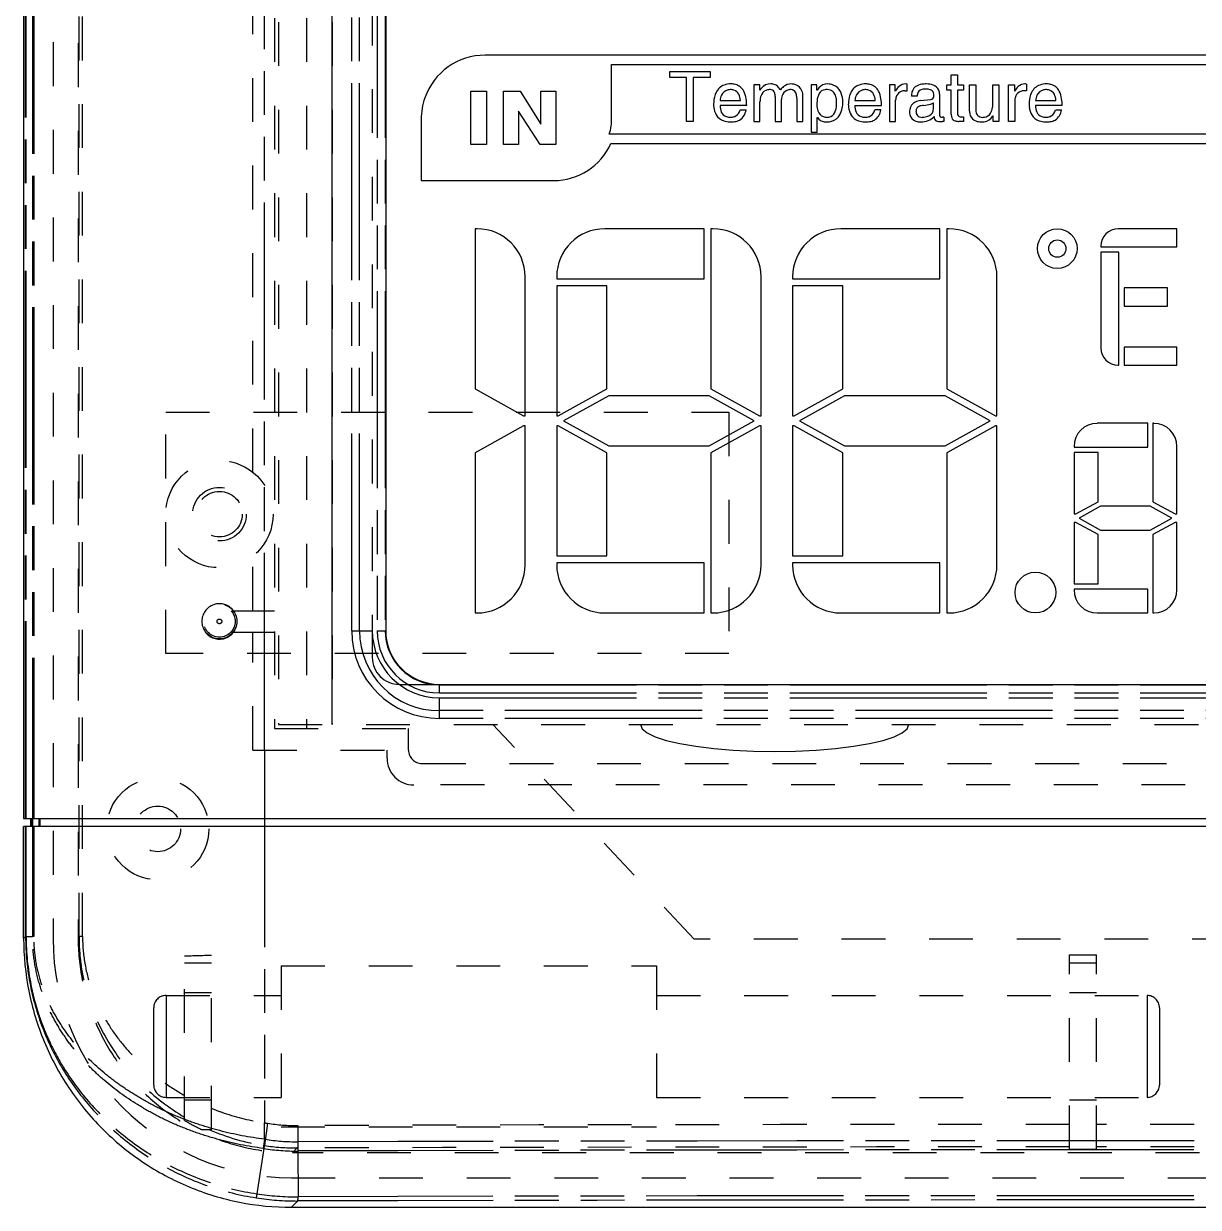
# Model space of a CAD drawing. Header units: millimetres. Extents: x 314 to 590, y -134 to 215.
# Drawn here: x 510.38 to 554.18, y 105.24 to 149.37 of the extents above; entities that cross this region are included whole.
import ezdxf

# ---------------------------------------------------------------- set-up
doc = ezdxf.new("R2010")
doc.units = ezdxf.units.MM
doc.header["$LTSCALE"] = 16.335
doc.linetypes.add('HIDDEN', pattern=[0.2, 0.1, -0.1])
doc.linetypes.add('PHANTOM', pattern=[0.8, 0.45, -0.05, 0.1, -0.05, 0.1, -0.05])
doc.layers.get('0').update_dxf_attribs({"linetype": 'CONTINUOUS'})
for name, color, linetype in [('02___PRT_ALL_AXES', 7, 'CONTINUOUS'), ('DEFAULT_2', 8, 'HIDDEN'), ('DEFAULT_3', 7, 'PHANTOM')]:
    doc.layers.add(name, color=color, linetype=linetype)

msp = doc.modelspace()

# ---------------------------------------------------------------- linework, layer by layer
at = {"color": 7, "linetype": 'Continuous'}
for p, q in [((523.875, 204.739), (523.875, 126.739)), ((510.375, 204.214), (510.375, 119.739)), ((573.169, 148.198), (527.58, 148.198)), ((532.3, 145.87), (532.3, 147.846)), ((532.3, 147.846), (573.169, 147.846)), ((534.468, 147.372), (534.468, 147.585)), ((534.468, 147.585), (535.967, 147.585)), ((535.967, 147.585), (535.967, 147.372)), ((544.965, 147.463), (545.198, 147.463)), ((544.965, 147.088), (544.965, 147.463)), ((545.198, 147.463), (545.198, 147.088)), ((535.096, 147.372), (534.468, 147.372)), ((535.096, 145.731), (535.096, 147.372)), ((535.339, 147.372), (535.339, 145.731)), ((535.967, 147.372), (535.339, 147.372)), ((537.598, 147.088), (537.598, 145.731)), ((537.821, 147.088), (537.598, 147.088)), ((537.821, 146.896), (537.821, 147.088)), ((539.736, 147.088), (539.736, 145.327)), ((539.949, 147.088), (539.736, 147.088)), ((539.949, 146.896), (539.949, 147.088)), ((542.877, 147.088), (542.654, 147.088)), ((542.654, 147.088), (542.654, 145.731)), ((542.877, 146.855), (542.877, 147.088)), ((543.323, 147.119), (543.303, 147.119)), ((543.323, 146.876), (543.323, 147.119)), ((544.793, 147.088), (544.965, 147.088)), ((544.793, 146.896), (544.793, 147.088)), ((545.198, 147.088), (545.421, 147.088)), ((545.421, 147.088), (545.421, 146.896)), ((545.644, 147.088), (545.877, 147.088)), ((545.644, 146.116), (545.644, 147.088)), ((545.877, 147.088), (545.877, 146.187)), ((546.515, 147.088), (546.738, 147.088)), ((546.515, 146.339), (546.515, 147.088)), ((546.738, 147.088), (546.738, 145.731)), ((547.103, 147.088), (547.326, 147.088)), ((547.103, 145.731), (547.103, 147.088)), ((547.326, 147.088), (547.326, 146.855)), ((547.751, 147.119), (547.771, 147.119)), ((547.771, 147.119), (547.771, 146.876)), ((527.045, 144.87), (527.045, 146.855)), ((527.045, 146.855), (527.639, 146.855)), ((527.639, 146.855), (527.639, 144.87)), ((528.272, 144.87), (528.272, 146.855)), ((528.272, 146.855), (528.885, 146.855)), ((528.885, 146.855), (529.665, 145.626)), ((529.665, 145.626), (529.665, 146.855)), ((529.665, 146.855), (530.223, 146.855)), ((530.223, 146.855), (530.223, 144.87)), ((538.399, 146.663), (538.399, 145.731)), ((538.591, 146.906), (538.581, 146.916)), ((538.632, 145.731), (538.632, 146.552)), ((539.199, 146.602), (539.199, 145.731)), ((539.432, 145.731), (539.432, 146.663)), ((539.959, 146.896), (539.949, 146.896)), ((539.97, 146.906), (539.959, 146.896)), ((543.232, 146.876), (543.323, 146.876)), ((543.688, 146.673), (543.475, 146.673)), ((543.82, 146.511), (544.195, 146.552)), ((544.529, 146.744), (544.529, 145.964)), ((544.965, 146.896), (544.793, 146.896)), ((544.965, 145.994), (544.965, 146.896)), ((545.421, 146.896), (545.198, 146.896)), ((545.198, 146.896), (545.198, 146.015)), ((547.771, 146.876), (547.68, 146.876)), ((528.829, 146.115), (528.829, 144.87)), ((529.628, 144.87), (528.829, 146.115)), ((536.342, 146.511), (537.102, 146.511)), ((537.335, 146.328), (536.342, 146.328)), ((537.092, 146.156), (537.315, 146.156)), ((537.831, 145.731), (537.831, 146.47)), ((541.368, 146.511), (542.128, 146.511)), ((541.368, 146.328), (542.361, 146.328)), ((542.341, 146.156), (542.117, 146.156)), ((542.887, 145.731), (542.887, 146.521)), ((544.306, 146.197), (544.306, 146.42)), ((547.336, 146.521), (547.336, 145.731)), ((548.106, 146.511), (548.866, 146.511)), ((549.099, 146.328), (548.106, 146.328)), ((548.856, 146.156), (549.079, 146.156)), ((525.198, 145.816), (525.198, 143.527)), ((535.339, 145.731), (535.096, 145.731)), ((537.598, 145.731), (537.831, 145.731)), ((538.399, 145.731), (538.632, 145.731)), ((539.199, 145.731), (539.432, 145.731)), ((539.959, 145.327), (539.959, 145.873)), ((539.959, 145.873), (539.97, 145.873)), ((542.654, 145.731), (542.887, 145.731)), ((544.61, 145.883), (544.641, 145.883)), ((544.691, 145.731), (544.641, 145.731)), ((544.691, 145.893), (544.691, 145.731)), ((545.421, 145.731), (545.248, 145.731)), ((545.329, 145.903), (545.421, 145.903)), ((545.421, 145.903), (545.421, 145.731)), ((546.525, 145.923), (546.515, 145.934)), ((546.525, 145.731), (546.525, 145.923)), ((546.738, 145.731), (546.525, 145.731)), ((547.336, 145.731), (547.103, 145.731)), ((575.198, 145.257), (532.212, 145.257)), ((539.736, 145.327), (539.959, 145.327)), ((527.639, 144.87), (527.045, 144.87)), ((528.829, 144.87), (528.272, 144.87)), ((530.223, 144.87), (529.628, 144.87)), ((532.269, 144.904), (575.551, 144.904)), ((525.198, 143.527), (530.14, 143.527)), ((527.207, 141.727), (527.207, 135.756)), ((527.281, 141.727), (527.207, 141.727)), ((535.744, 141.727), (532.045, 141.727)), ((535.744, 139.859), (535.744, 141.727)), ((536.077, 141.727), (536.003, 141.727)), ((536.003, 141.727), (536.003, 135.756)), ((544.54, 141.727), (540.841, 141.727)), ((544.54, 139.859), (544.54, 141.727)), ((544.874, 141.727), (544.799, 141.727)), ((544.799, 141.727), (544.799, 135.756)), ((553.37, 141.727), (551.186, 141.727)), ((553.37, 141.05), (553.37, 141.727)), ((550.537, 141.077), (550.537, 141.05)), ((550.537, 141.05), (553.37, 141.05)), ((551.214, 140.855), (550.537, 140.855)), ((550.537, 140.855), (550.537, 137.286)), ((551.214, 136.636), (551.214, 140.855)), ((529.074, 134.751), (529.074, 139.934)), ((530.252, 139.934), (530.252, 139.859)), ((537.87, 134.751), (537.87, 139.934)), ((539.048, 139.934), (539.048, 139.859)), ((546.666, 134.751), (546.666, 139.934)), ((530.252, 139.859), (535.744, 139.859)), ((530.252, 139.6), (530.252, 134.751)), ((532.119, 139.6), (530.252, 139.6)), ((532.119, 135.756), (532.119, 139.6)), ((539.048, 139.859), (544.54, 139.859)), ((540.916, 139.6), (539.048, 139.6)), ((539.048, 139.6), (539.048, 134.751)), ((540.916, 135.756), (540.916, 139.6)), ((553.022, 139.52), (551.408, 139.52)), ((551.408, 139.52), (551.408, 138.843)), ((553.022, 138.843), (553.022, 139.52)), ((551.408, 138.843), (553.022, 138.843)), ((553.37, 137.313), (551.408, 137.313)), ((551.408, 137.313), (551.408, 136.636)), ((553.37, 136.636), (553.37, 137.313)), ((551.186, 136.636), (551.214, 136.636)), ((551.408, 136.636), (553.37, 136.636)), ((527.207, 135.756), (529.016, 134.751)), ((530.31, 134.751), (532.119, 135.756)), ((536.003, 135.756), (537.812, 134.751)), ((539.107, 134.751), (540.916, 135.756)), ((544.799, 135.756), (546.608, 134.751)), ((532.189, 135.498), (530.508, 134.564)), ((535.934, 135.498), (532.189, 135.498)), ((537.614, 134.564), (535.934, 135.498)), ((540.985, 135.498), (539.304, 134.564)), ((544.73, 135.498), (540.985, 135.498)), ((546.41, 134.564), (544.73, 135.498)), ((529.016, 134.751), (529.074, 134.751)), ((530.252, 134.751), (530.31, 134.751)), ((537.812, 134.751), (537.87, 134.751)), ((539.048, 134.751), (539.107, 134.751)), ((546.608, 134.751), (546.666, 134.751)), ((529.016, 134.378), (527.207, 133.373)), ((529.074, 134.378), (529.016, 134.378)), ((529.074, 129.194), (529.074, 134.378)), ((530.31, 134.378), (530.252, 134.378)), ((530.252, 134.378), (530.252, 129.528)), ((532.119, 133.373), (530.31, 134.378)), ((530.508, 134.564), (532.189, 133.631)), ((535.934, 133.631), (537.614, 134.564)), ((537.812, 134.378), (536.003, 133.373)), ((537.87, 134.378), (537.812, 134.378)), ((537.87, 129.194), (537.87, 134.378)), ((539.107, 134.378), (539.048, 134.378)), ((539.048, 134.378), (539.048, 129.528)), ((540.916, 133.373), (539.107, 134.378)), ((539.304, 134.564), (540.985, 133.631)), ((544.73, 133.631), (546.41, 134.564)), ((546.608, 134.378), (544.799, 133.373)), ((546.666, 134.378), (546.608, 134.378)), ((546.666, 129.194), (546.666, 134.378)), ((552.288, 134.472), (550.399, 134.472)), ((552.288, 133.579), (552.288, 134.472)), ((552.518, 134.472), (552.482, 134.472)), ((552.482, 134.472), (552.482, 131.55)), ((527.207, 133.373), (527.207, 127.402)), ((532.119, 129.528), (532.119, 133.373)), ((532.189, 133.631), (535.934, 133.631)), ((536.003, 133.373), (536.003, 127.402)), ((540.916, 129.528), (540.916, 133.373)), ((540.985, 133.631), (544.73, 133.631)), ((544.799, 133.373), (544.799, 127.402)), ((549.542, 133.615), (549.542, 133.579)), ((549.542, 133.579), (552.288, 133.579)), ((550.435, 133.384), (549.542, 133.384)), ((549.542, 133.384), (549.542, 131.092)), ((550.435, 131.55), (550.435, 133.384)), ((553.375, 131.092), (553.375, 133.615)), ((549.609, 131.092), (550.435, 131.55)), ((552.482, 131.55), (553.308, 131.092)), ((549.542, 131.092), (549.609, 131.092)), ((550.533, 131.382), (549.729, 130.936)), ((552.384, 131.382), (550.533, 131.382)), ((553.188, 130.936), (552.384, 131.382)), ((553.308, 131.092), (553.375, 131.092)), ((549.609, 130.78), (549.542, 130.78)), ((549.542, 130.78), (549.542, 128.488)), ((550.435, 130.322), (549.609, 130.78)), ((549.729, 130.936), (550.533, 130.49)), ((552.384, 130.49), (553.188, 130.936)), ((553.308, 130.78), (552.482, 130.322)), ((553.375, 130.78), (553.308, 130.78)), ((553.375, 128.257), (553.375, 130.78)), ((550.435, 128.488), (550.435, 130.322)), ((550.533, 130.49), (552.384, 130.49)), ((552.482, 130.322), (552.482, 127.4)), ((530.252, 129.528), (532.119, 129.528)), ((539.048, 129.528), (540.916, 129.528)), ((535.744, 129.269), (530.252, 129.269)), ((530.252, 129.269), (530.252, 129.194)), ((535.744, 127.402), (535.744, 129.269)), ((544.54, 129.269), (539.048, 129.269)), ((539.048, 129.269), (539.048, 129.194)), ((544.54, 127.402), (544.54, 129.269)), ((549.542, 128.488), (550.435, 128.488)), ((552.288, 128.293), (549.542, 128.293)), ((549.542, 128.293), (549.542, 128.257)), ((552.288, 127.4), (552.288, 128.293)), ((527.207, 127.402), (527.281, 127.402)), ((532.045, 127.402), (535.744, 127.402)), ((536.003, 127.402), (536.077, 127.402)), ((540.841, 127.402), (544.54, 127.402)), ((544.799, 127.402), (544.874, 127.402)), ((550.399, 127.4), (552.288, 127.4)), ((552.482, 127.4), (552.518, 127.4)), ((525.875, 124.739), (574.875, 124.739)), ((510.375, 119.739), (590.375, 119.739)), ((510.633, 119.739), (510.633, 119.439)), ((510.375, 115.263), (510.375, 119.439)), ((590.375, 119.439), (510.375, 119.439)), ((519.331, 107.431), (519.071, 105.743)), ((520.602, 107.335), (520.607, 105.627)), ((520.368, 105.239), (580.382, 105.239))]:
    msp.add_line(p, q, dxfattribs=at)
for centre, radius in [((548.917, 140.987), 0.739), ((548.918, 140.987), 0.322), ((548.101, 128.162), 0.76)]:
    msp.add_circle(centre, radius, dxfattribs=at)
for centre, radius, start, end in [((527.583, 145.812), 2.387, 90.0671, 160.5345), ((536.677, 146.578), 0.537, 109.1319, 154.68), ((536.761, 146.335), 0.794, 90.9664, 109.0519), ((536.739, 146.435), 0.694, 75.4387, 89.3501), ((536.792, 146.636), 0.486, 26.9757, 75.4826), ((538.225, 146.669), 0.46, 88.5747, 140.2688), ((538.237, 146.659), 0.47, 83.1799, 90.0523), ((538.256, 146.778), 0.349, 36.9646, 83.9467), ((538.159, 146.697), 0.476, 27.3507, 37.7007), ((539.173, 146.457), 0.735, 129.0016, 142.3052), ((538.99, 146.692), 0.437, 87.7838, 129.7843), ((538.969, 146.522), 0.608, 70.8242, 86.4776), ((539.052, 146.751), 0.364, 20.0237, 71.2558), ((540.463, 146.595), 0.584, 138.4752, 147.7567), ((540.346, 146.708), 0.421, 88.8458, 139.4202), ((540.327, 146.452), 0.677, 69.3951, 87.6554), ((540.39, 146.627), 0.491, 26.9102, 69.0916), ((541.703, 146.578), 0.537, 109.1319, 154.68), ((541.786, 146.335), 0.794, 90.9664, 109.0519), ((541.765, 146.435), 0.694, 75.4387, 89.3501), ((541.818, 146.636), 0.486, 26.9757, 75.4826), ((543.463, 146.545), 0.663, 132.6189, 152.0488), ((543.262, 146.762), 0.367, 89.8906, 132.5091), ((543.262, 147.043), 0.0864, 61.6847, 89.5525), ((543.856, 146.729), 0.371, 117.0394, 164.509), ((543.972, 146.483), 0.643, 93.3141, 116.3041), ((544.03, 146.001), 1.128, 89.8501, 94.8275), ((544.013, 146.286), 0.843, 70.843, 88.7042), ((544.122, 146.636), 0.477, 61.53, 69.3395), ((544.2, 146.766), 0.326, 9.4762, 62.6882), ((547.912, 146.545), 0.663, 132.6189, 152.0488), ((547.71, 146.762), 0.367, 89.8906, 132.5091), ((547.71, 147.043), 0.0864, 61.6847, 89.5525), ((548.441, 146.578), 0.537, 109.1319, 154.68), ((548.525, 146.335), 0.794, 90.9664, 109.0519), ((548.503, 146.435), 0.694, 75.4387, 89.3501), ((548.556, 146.636), 0.486, 26.9757, 75.4826), ((527.569, 145.819), 2.371, 160.577, 180.0557), ((537.286, 146.357), 1.187, 161.7896, 179.4269), ((536.848, 146.484), 0.732, 153.7377, 160.5015), ((536.941, 146.458), 0.601, 155.9475, 174.9724), ((536.712, 146.561), 0.35, 102.2097, 156.0045), ((536.763, 146.383), 0.535, 94.975, 103.5545), ((536.724, 146.455), 0.461, 73.3103, 90.8783), ((536.768, 146.601), 0.308, 27.0765, 73.3558), ((536.514, 146.483), 0.589, 2.7563, 26.0767), ((536.45, 146.455), 0.873, 8.051, 27.3854), ((535.675, 146.319), 1.66, 0.3247, 8.9464), ((538.354, 146.549), 0.636, 139.3985, 146.9492), ((538.739, 146.451), 0.908, 173.9938, 178.8162), ((538.355, 146.506), 0.521, 152.2018, 175.587), ((538.169, 146.599), 0.312, 99.9819, 151.2757), ((538.212, 146.429), 0.488, 93.0985, 101.5519), ((538.189, 146.634), 0.282, 77.9908, 90.5402), ((538.214, 146.739), 0.174, 15.5294, 79.0485), ((538, 146.671), 0.399, 358.9419, 16.7346), ((539.154, 146.519), 0.523, 154.312, 176.4016), ((538.953, 146.612), 0.301, 101.0927, 153.7479), ((538.992, 146.47), 0.448, 95.9554, 102.5593), ((538.964, 146.616), 0.301, 73.7343, 93.4232), ((538.994, 146.722), 0.19, 23.5161, 73.5255), ((538.909, 146.679), 0.286, 16.0794, 24.692), ((538.683, 146.627), 0.517, 357.159, 14.5978), ((538.808, 146.662), 0.624, 0.0989, 20.0397), ((541.086, 146.36), 1.137, 165.5795, 181.0771), ((540.471, 146.51), 0.504, 148.6271, 164.6076), ((540.292, 146.621), 0.293, 98.4102, 149.0624), ((540.312, 146.518), 0.398, 89.7339, 99.1577), ((540.316, 146.415), 0.501, 81.0748, 90.2075), ((540.355, 146.607), 0.306, 27.2811, 82.8142), ((540.162, 146.51), 0.522, 6.4951, 27.0081), ((539.674, 146.437), 1.015, 358.4702, 7.4734), ((540.246, 146.543), 0.658, 21.172, 27.7655), ((539.868, 146.422), 1.055, 1.5507, 19.899), ((542.312, 146.357), 1.187, 161.7896, 179.4269), ((541.874, 146.484), 0.732, 153.7377, 160.5015), ((541.967, 146.458), 0.601, 155.9475, 174.9724), ((541.738, 146.561), 0.35, 102.2097, 156.0045), ((541.789, 146.383), 0.535, 94.975, 103.5545), ((541.75, 146.455), 0.461, 73.3103, 90.8783), ((541.794, 146.601), 0.308, 27.0765, 73.3558), ((541.539, 146.483), 0.589, 2.7563, 26.0767), ((541.476, 146.455), 0.873, 8.051, 27.3854), ((540.701, 146.319), 1.66, 0.3247, 8.9464), ((543.367, 146.502), 0.48, 157.7207, 177.7581), ((543.194, 146.573), 0.293, 109.3473, 157.6071), ((543.256, 146.401), 0.476, 92.9358, 109.5962), ((544.07, 146.666), 0.595, 164.1491, 179.2962), ((544.088, 146.645), 0.401, 166.0331, 176.026), ((543.928, 146.695), 0.233, 105.1238, 168.4159), ((544.001, 146.4), 0.537, 84.2062, 104.444), ((544.04, 146.545), 0.39, 62.5694, 87.8196), ((544.183, 146.681), 0.13, 275.3035, 351.0321), ((544.132, 146.73), 0.183, 5.3001, 61.5802), ((544.036, 146.714), 0.28, 349.1225, 6.8212), ((544.058, 146.733), 0.471, 1.2999, 10.5576), ((547.815, 146.502), 0.48, 157.7207, 177.7581), ((547.642, 146.573), 0.293, 109.3473, 157.6071), ((547.705, 146.401), 0.476, 92.9358, 109.5962), ((549.05, 146.357), 1.187, 161.7896, 179.4269), ((548.612, 146.484), 0.732, 153.7377, 160.5015), ((548.705, 146.458), 0.601, 155.9475, 174.9724), ((548.476, 146.561), 0.35, 102.2097, 156.0045), ((548.527, 146.383), 0.535, 94.975, 103.5545), ((548.488, 146.455), 0.461, 73.3103, 90.8783), ((548.532, 146.601), 0.308, 27.0765, 73.3558), ((548.277, 146.483), 0.589, 2.7563, 26.0767), ((548.214, 146.455), 0.873, 8.051, 27.3854), ((547.439, 146.319), 1.66, 0.3247, 8.9464), ((537.324, 146.424), 1.226, 182.5872, 187.9458), ((536.856, 146.342), 0.752, 186.6572, 209.0051), ((536.954, 146.31), 0.612, 178.2644, 202.5804), ((536.663, 146.274), 0.444, 334.5304, 344.6509), ((536.761, 146.249), 0.561, 303.5598, 350.4813), ((540.611, 146.339), 0.662, 180.0661, 199.2889), ((540.308, 146.23), 0.339, 198.7047, 251.4352), ((540.169, 146.292), 0.505, 333.1017, 341.9923), ((539.73, 146.41), 0.959, 343.3829, 359.9486), ((540.098, 146.373), 0.812, 331.1403, 349.4039), ((539.501, 146.5), 1.422, 348.8021, 358.0058), ((542.349, 146.424), 1.226, 182.5872, 187.9458), ((541.882, 146.342), 0.752, 186.6572, 209.0051), ((541.98, 146.31), 0.612, 178.2644, 202.5804), ((541.689, 146.274), 0.444, 334.5304, 344.6509), ((541.787, 146.249), 0.561, 303.5598, 350.4813), ((543.981, 146.071), 0.577, 169.9755, 178.6118), ((543.78, 146.116), 0.371, 116.5488, 171.4312), ((543.903, 145.87), 0.646, 97.406, 116.601), ((543.827, 146.124), 0.179, 112.3995, 182.4024), ((543.992, 146.112), 0.345, 179.3272, 194.6184), ((543.953, 145.832), 0.497, 92.4827, 113.0184), ((543.666, 148.481), 2.169, 277.0123, 284.0884), ((544.007, 146.218), 0.3, 298.3681, 355.974), ((544.104, 146.782), 0.414, 282.6093, 299.1888), ((546.154, 146.121), 0.511, 180.5277, 198.8882), ((546.304, 146.174), 0.428, 178.2831, 202.0696), ((545.966, 146.317), 0.543, 328.337, 352.5248), ((545.528, 146.402), 0.989, 350.9222, 356.3028), ((549.088, 146.424), 1.226, 182.5872, 187.9458), ((548.62, 146.342), 0.752, 186.6572, 209.0051), ((548.718, 146.31), 0.612, 178.2644, 202.5804), ((548.427, 146.274), 0.444, 334.5304, 344.6509), ((548.525, 146.249), 0.561, 303.5598, 350.4813), ((530.14, 145.866), 2.16, 343.6169, 0.0955), ((536.634, 146.226), 0.501, 209.7439, 252.1726), ((536.669, 146.199), 0.307, 203.8252, 251.8089), ((536.727, 146.51), 0.8, 252.0708, 268.5856), ((536.728, 146.379), 0.496, 251.8869, 271.0639), ((536.718, 146.952), 1.242, 269.4969, 277.9372), ((536.703, 146.405), 0.523, 273.7414, 288.1115), ((536.765, 146.221), 0.33, 287.7318, 335.1255), ((536.839, 146.19), 0.47, 276.1871, 299.7186), ((540.285, 146.106), 0.392, 216.4538, 261.5941), ((540.363, 146.391), 0.51, 251.2853, 265.5867), ((540.322, 146.279), 0.569, 260.4961, 270.2653), ((540.314, 146.301), 0.419, 271.4045, 281.523), ((540.303, 146.437), 0.727, 271.6364, 285.9659), ((540.338, 146.196), 0.311, 281.1406, 334.825), ((540.366, 146.224), 0.505, 285.791, 331.2596), ((541.659, 146.226), 0.501, 209.7439, 252.1726), ((541.695, 146.199), 0.307, 203.8252, 251.8089), ((541.752, 146.51), 0.8, 252.0708, 268.5856), ((541.754, 146.379), 0.496, 251.8869, 271.0639), ((541.743, 146.952), 1.242, 269.4969, 277.9372), ((541.729, 146.405), 0.523, 273.7414, 288.1115), ((541.791, 146.221), 0.33, 287.7318, 335.1255), ((541.864, 146.19), 0.47, 276.1871, 299.7186), ((543.922, 146.112), 0.518, 182.9237, 193.3284), ((543.743, 146.061), 0.332, 192.0348, 252.3322), ((543.853, 146.368), 0.659, 251.2668, 267.9611), ((543.831, 146.066), 0.177, 193.4643, 249.1957), ((543.873, 146.186), 0.304, 249.8544, 271.5131), ((543.844, 146.385), 0.675, 268.7835, 315.6123), ((543.834, 146.635), 0.754, 273.5237, 289.99), ((543.934, 146.335), 0.438, 291.1774, 299.4555), ((544.568, 145.898), 0.243, 176.4333, 187.0961), ((544.473, 145.88), 0.146, 184.9161, 245.5917), ((544.509, 145.948), 0.222, 244.3405, 252.6893), ((544.551, 146.111), 0.39, 253.8984, 283.2808), ((544.649, 145.962), 0.12, 179.32, 194.6882), ((544.594, 145.947), 0.063, 193.8197, 263.4527), ((544.609, 146.01), 0.127, 259.8957, 270.4696), ((544.7, 145.72), 0.173, 92.9231, 110.1462), ((545.282, 145.974), 0.318, 176.3468, 197.9829), ((545.168, 145.941), 0.2, 199.1025, 256.0965), ((545.244, 146.206), 0.475, 254.8864, 270.4929), ((545.36, 146.014), 0.163, 179.8608, 189.1072), ((545.289, 146), 0.0904, 187.0083, 247.1072), ((545.323, 146.085), 0.182, 247.9781, 272.0677), ((545.99, 146.067), 0.337, 199.2711, 251.5153), ((546.101, 146.371), 0.661, 250.7391, 268.1647), ((546.098, 146.095), 0.206, 203.1331, 249.3924), ((546.132, 146.194), 0.312, 249.8317, 271.4519), ((546.103, 146.333), 0.624, 267.8846, 277.5316), ((546.127, 146.363), 0.48, 271.6217, 279.0361), ((546.134, 146.15), 0.438, 276.5402, 330.3156), ((546.159, 146.206), 0.32, 277.6585, 327.1557), ((548.398, 146.226), 0.501, 209.7439, 252.1726), ((548.433, 146.199), 0.307, 203.8252, 251.8089), ((548.491, 146.51), 0.8, 252.0708, 268.5856), ((548.492, 146.379), 0.496, 251.8869, 271.0639), ((548.482, 146.952), 1.242, 269.4969, 277.9372), ((548.467, 146.405), 0.523, 273.7414, 288.1115), ((548.529, 146.221), 0.33, 287.7318, 335.1255), ((548.603, 146.19), 0.47, 276.1871, 299.7186), ((530.149, 145.846), 2.319, 269.7811, 336.0355), ((527.281, 139.934), 1.793, 0.0094, 89.9927), ((532.045, 139.934), 1.793, 90.0067, 179.9911), ((536.077, 139.934), 1.793, 0.0088, 89.9933), ((540.841, 139.934), 1.793, 90.0067, 179.9911), ((544.873, 139.934), 1.793, 0.0088, 89.9933), ((551.187, 141.077), 0.65, 90.0067, 179.9912), ((551.187, 137.286), 0.65, 180.0087, 269.9934), ((550.399, 133.614), 0.857, 90.0059, 179.9901), ((552.518, 133.614), 0.857, 0.0094, 89.9927), ((527.281, 129.195), 1.793, 270.0073, 359.9905), ((532.045, 129.195), 1.793, 180.0088, 269.9933), ((536.077, 129.195), 1.793, 270.0067, 359.9911), ((540.841, 129.195), 1.793, 180.0088, 269.9933), ((544.873, 129.195), 1.793, 270.0067, 359.9911), ((550.399, 128.258), 0.857, 180.0097, 269.9943), ((552.518, 128.258), 0.857, 270.0074, 359.9905), ((525.875, 126.739), 2, 180, 270)]:
    msp.add_arc(centre, radius, start, end, dxfattribs=at)
msp.add_open_spline([(510.375, 115.263), (510.375, 114.608), (510.504, 113.294), (511.077, 111.402), (512.007, 109.658), (513.257, 108.13), (514.78, 106.875), (516.519, 105.942), (518.405, 105.367), (519.715, 105.238), (520.368, 105.239)], degree=3, knots=[0, 0, 0, 0, 0.125228, 0.250402, 0.375504, 0.50051, 0.625431, 0.750299, 0.875137, 1, 1, 1, 1], dxfattribs=at)
at = {"layer": '02___PRT_ALL_AXES', "color": 8, "linetype": 'HIDDEN'}
for p, q in [((515.685, 113.139), (519.975, 113.139)), ((533.975, 113.139), (552.265, 113.139)), ((515.685, 109.339), (519.975, 109.339)), ((533.975, 109.339), (552.265, 109.339))]:
    msp.add_line(p, q, dxfattribs=at)
at = {"layer": 'DEFAULT_2', "color": 8, "linetype": 'HIDDEN'}
for p, q in [((519.725, 208.389), (519.725, 123.089)), ((520.925, 208.389), (520.925, 123.089)), ((519.875, 208.239), (519.875, 123.239)), ((521.875, 208.239), (521.875, 123.239)), ((523.375, 205.739), (523.375, 125.739)), ((511.47, 204.218), (511.47, 115.259)), ((512.405, 204.183), (512.405, 115.294)), ((512.439, 115.336), (512.439, 204.141)), ((512.571, 115.337), (512.571, 204.14)), ((518.925, 132.647), (518.925, 154.177)), ((515.675, 125.885), (515.675, 134.885)), ((515.675, 134.885), (536.675, 134.885)), ((536.675, 134.885), (536.675, 125.885)), ((518.925, 127.485), (518.925, 129.524)), ((518.123, 127.485), (519.725, 127.485)), ((518.123, 126.685), (519.725, 126.685)), ((518.925, 122.289), (518.925, 126.685)), ((536.675, 125.885), (515.675, 125.885)), ((524.375, 124.739), (525.875, 124.739)), ((519.875, 123.239), (580.875, 123.239)), ((535.375, 115.239), (527.875, 123.239)), ((533.375, 123.239), (533.437, 123.082)), ((543.314, 123.082), (543.375, 123.239)), ((519.725, 123.089), (524.725, 123.089)), ((524.725, 122.289), (524.725, 123.089)), ((533.437, 123.082), (533.62, 122.93)), ((533.62, 122.93), (533.92, 122.785)), ((533.92, 122.785), (534.33, 122.651)), ((542.42, 122.651), (542.83, 122.785)), ((542.83, 122.785), (543.131, 122.93)), ((543.131, 122.93), (543.314, 123.082)), ((518.925, 122.289), (524.725, 122.289)), ((523.925, 121.989), (523.925, 122.289)), ((534.33, 122.651), (534.84, 122.531)), ((534.84, 122.531), (535.436, 122.43)), ((535.436, 122.43), (536.105, 122.348)), ((536.105, 122.348), (536.83, 122.287)), ((536.83, 122.287), (537.593, 122.251)), ((539.157, 122.251), (539.92, 122.287)), ((539.92, 122.287), (540.645, 122.348)), ((540.645, 122.348), (541.314, 122.43)), ((541.314, 122.43), (541.911, 122.531)), ((541.911, 122.531), (542.42, 122.651)), ((537.593, 122.251), (538.375, 122.239)), ((538.375, 122.239), (539.157, 122.251)), ((525.225, 121.789), (575, 121.789)), ((579.825, 120.989), (524.925, 120.989)), ((565.375, 115.239), (535.375, 115.239)), ((516.375, 108.478), (516.375, 114.601)), ((517.375, 114.345), (516.375, 114.345)), ((517.375, 108.132), (517.375, 114.629)), ((549.375, 114.651), (550.375, 114.651)), ((549.375, 107.397), (549.375, 114.651)), ((550.375, 114.345), (549.375, 114.345)), ((550.375, 107.397), (550.375, 114.651)), ((519.975, 114.239), (533.975, 114.239)), ((519.975, 114.239), (519.975, 108.239)), ((533.975, 114.239), (533.975, 108.239)), ((517.375, 113.239), (516.375, 113.239)), ((550.375, 113.239), (549.375, 113.239)), ((517.375, 109.239), (516.375, 109.239)), ((550.375, 109.239), (549.375, 109.239)), ((519.975, 108.239), (533.975, 108.239)), ((517.375, 108.132), (517.025, 108.132)), ((580.352, 107.275), (520.398, 107.275)), ((520.59, 107.452), (520.574, 107.452)), ((550.375, 107.397), (549.375, 107.397)), ((520.362, 106.34), (580.388, 106.34))]:
    msp.add_line(p, q, dxfattribs=at)
at = {"layer": 'DEFAULT_2', "color": 8, "linetype": 'Continuous'}
msp.add_line((521.875, 123.239), (521.875, 208.239), dxfattribs=at)
at = {"layer": 'DEFAULT_2', "color": 8, "linetype": 'PHANTOM'}
for p, q in [((519.355, 122.289), (519.355, 108.388)), ((512.571, 115.338), (512.439, 115.336)), ((515.685, 113.139), (515.685, 109.339)), ((552.265, 113.139), (552.265, 109.339)), ((515.225, 109.799), (515.225, 112.679)), ((552.725, 112.679), (552.725, 109.799)), ((519.466, 108.372), (519.351, 107.543)), ((520.596, 108.288), (520.598, 107.452)), ((520.574, 107.452), (520.398, 107.275))]:
    msp.add_line(p, q, dxfattribs=at)
for points in [[(512.527, 115.337), (512.483, 115.337), (512.461, 115.337), (512.439, 115.336)], [(512.571, 115.337), (512.549, 115.337), (512.527, 115.337)]]:
    msp.add_lwpolyline(points, dxfattribs=at)
at = {"layer": 'DEFAULT_2', "color": 8, "linetype": 'HIDDEN'}
for centre, radius in [((517.675, 131.085), 2), ((517.675, 131.085), 1), ((517.675, 131.085), 0.85), ((517.675, 127.085), 0.65), ((517.675, 127.085), 0.587), ((515.375, 119.349), 1.9), ((515.375, 119.349), 0.85)]:
    msp.add_circle(centre, radius, dxfattribs=at)
at = {"layer": 'DEFAULT_2', "color": 8, "linetype": 'PHANTOM'}
msp.add_circle((517.675, 127.085), 0.0869, dxfattribs=at)
at = {"layer": 'DEFAULT_2', "color": 8, "linetype": 'HIDDEN'}
for centre, radius, start, end in [((517.677, 127.086), 0.659, 37.329, 180.0218), ((517.675, 127.085), 0.6, 318.1897, 41.8103), ((517.677, 127.085), 0.659, 179.9782, 322.671), ((524.375, 125.739), 1, 180, 270), ((525.225, 122.289), 0.5, 180, 270), ((524.925, 121.989), 1, 180, 270), ((520.389, 115.259), 8.919, 180, 269.8296), ((515.685, 112.679), 0.46, 90, 180), ((552.265, 112.679), 0.46, 0, 90), ((515.685, 109.799), 0.46, 180, 270), ((552.265, 109.799), 0.46, 270, 0), ((519.982, 112.468), 4.128, 261.2564, 262.8144), ((520.562, 115.479), 7.191, 261.2309, 270.2782), ((550.384, -11356.674), 11465.001, 90.0050396, 90.1488589), ((550.367, -11356.315), 11464.642, 89.8511403, 89.9999592), ((520.609, 115.782), 8.335, 246.6113, 261.3158), ((520.554, 115.466), 8.014, 261.3594, 270.1409), ((550.376, -11345.303), 11452.794, 90.0050043, 90.1490121), ((550.394, -11345.334), 11452.824, 89.8510911, 90.0000938)]:
    msp.add_arc(centre, radius, start, end, dxfattribs=at)
for centre, major_axis, ratio, start_param, end_param in [((519.355, 113.95), (8.015, 0), 0.087489, 1.820299, 1.951616), ((520.469, 115.363), (5.656, 5.671), 0.99878, -2.893634, -2.80163)]:
    msp.add_ellipse(centre, major_axis=major_axis, ratio=ratio, start_param=start_param, end_param=end_param, dxfattribs=at)
at = {"layer": 'DEFAULT_2', "color": 8, "linetype": 'PHANTOM'}
msp.add_open_spline([(512.405, 115.294), (512.411, 115.299), (512.423, 115.313), (512.434, 115.328), (512.439, 115.336)], degree=3, knots=[0, 0, 0, 0, 0.454261, 1, 1, 1, 1], dxfattribs=at)
at = {"layer": 'DEFAULT_2', "color": 8, "linetype": 'HIDDEN'}
for points, knots in [([(512.405, 115.294), (512.405, 114.77), (512.508, 113.719), (512.966, 112.206), (513.709, 110.811), (514.709, 109.588), (515.928, 108.584), (517.318, 107.838), (518.827, 107.378), (519.875, 107.275), (520.397, 107.275)], [0, 0, 0, 0, 0.125217, 0.250385, 0.375488, 0.500502, 0.625433, 0.750308, 0.875147, 1, 1, 1, 1]), ([(512.439, 115.336), (512.439, 114.976), (512.489, 114.264), (512.78, 112.914), (513.463, 111.361), (514.717, 109.772), (515.79, 108.947), (516.375, 108.603)], [0, 0, 0, 0, 0.132796, 0.261609, 0.507329, 0.749967, 1, 1, 1, 1]), ([(512.571, 115.337), (512.571, 115.004), (512.625, 114.351), (512.861, 113.423), (513.22, 112.578), (513.676, 111.808), (514.225, 111.108), (514.75, 110.578), (515.211, 110.188), (515.707, 109.816), (516.102, 109.563), (516.375, 109.409)], [0, 0, 0, 0, 0.13555, 0.264606, 0.387518, 0.507486, 0.627101, 0.748325, 0.809953, 0.872395, 1, 1, 1, 1]), ([(517.375, 108.93), (517.532, 108.867), (518.175, 108.631), (518.845, 108.466), (519.355, 108.388)], [0, 0, 0, 0, 0.247224, 1, 1, 1, 1])]:
    msp.add_open_spline(points, degree=3, knots=knots, dxfattribs=at)
at = {"layer": 'DEFAULT_3', "color": 7, "linetype": 'PHANTOM'}
for p, q in [((519.355, 122.289), (519.355, 209.189)), ((522.606, 126.739), (522.606, 204.739)), ((522.895, 126.739), (522.895, 204.739)), ((523.556, 204.739), (523.556, 126.739)), ((523.856, 204.739), (523.856, 126.739)), ((510.447, 119.739), (510.447, 204.142)), ((510.467, 119.739), (510.467, 204.14)), ((510.707, 204.14), (510.707, 119.739)), ((510.758, 204.14), (510.758, 119.739)), ((522.606, 126.739), (523.375, 126.739)), ((523.556, 126.739), (523.875, 126.739)), ((525.875, 124.419), (525.875, 124.739)), ((525.875, 124.719), (574.875, 124.719)), ((525.875, 124.419), (574.875, 124.419)), ((525.875, 124.239), (574.875, 124.239)), ((525.875, 123.469), (525.875, 124.239)), ((574.875, 123.758), (525.875, 123.758)), ((574.875, 123.469), (525.875, 123.469)), ((510.697, 119.439), (510.697, 119.739)), ((510.707, 119.739), (510.707, 115.337)), ((510.947, 119.439), (510.947, 119.739)), ((510.972, 119.739), (510.972, 119.439)), ((510.447, 115.335), (510.447, 119.439)), ((510.467, 115.337), (510.467, 119.439)), ((510.758, 119.439), (510.758, 115.337)), ((510.447, 115.335), (510.375, 115.263)), ((510.467, 115.337), (510.707, 115.337)), ((519.355, 107.778), (519.355, 108.388)), ((519.355, 107.778), (519.31, 107.434)), ((520.601, 107.682), (520.602, 107.336)), ((520.368, 105.239), (520.6, 105.475))]:
    msp.add_line(p, q, dxfattribs=at)
for centre, radius, start, end in [((525.875, 126.739), 3.269, 180, 270), ((525.875, 126.739), 2.981, 180, 270), ((525.875, 126.739), 2.5, 180, 270), ((525.875, 126.739), 2.32, 180, 270), ((525.875, 126.739), 2.02, 180, 270), ((510.836, 94.725), 20.613, 90.218, 90.3588), ((520.02, 112.911), 5.176, 262.6077, 262.8949), ((520.576, 115.475), 7.793, 261.1763, 270.1874), ((550.377, -11344.327), 11452.048, 89.8510427, 90.1489691), ((519.484, 108.76), 1.338, 262.5205, 263.4306), ((520.576, 115.475), 8.14, 261.2042, 270.186), ((550.375, -11344.295), 11451.675, 89.8510363, 90.1489624), ((520.577, 115.489), 10.015, 261.1964, 270.1296), ((520.583, 115.498), 9.871, 261.1852, 270.1366), ((550.375, -11345.386), 11450.899, 89.8510165, 90.1489835), ((550.375, -11344.293), 11449.965, 89.8510363, 90.1489624)]:
    msp.add_arc(centre, radius, start, end, dxfattribs=at)
for points, knots in [([(510.447, 115.335), (510.449, 115.336), (510.456, 115.336), (510.462, 115.337), (510.467, 115.337)], [0, 0, 0, 0, 0.308115, 1, 1, 1, 1]), ([(510.447, 115.335), (510.447, 114.723), (510.564, 113.521), (511.069, 111.817), (511.849, 110.272), (512.877, 108.895), (514.134, 107.699), (515.606, 106.713), (517.258, 105.979), (518.442, 105.686), (519.045, 105.593)], [0, 0, 0, 0, 0.129994, 0.254639, 0.375522, 0.495813, 0.617858, 0.742552, 0.870338, 1, 1, 1, 1]), ([(510.467, 115.337), (510.467, 114.732), (510.555, 113.83), (510.811, 112.818), (510.99, 112.266), (511.192, 111.735), (511.488, 111.094), (512.042, 110.118), (512.9, 108.99), (514.157, 107.814), (515.629, 106.845), (517.282, 106.124), (518.467, 105.835), (519.071, 105.743)], [0, 0, 0, 0, 0.129581, 0.192292, 0.223174, 0.253693, 0.314003, 0.373962, 0.493736, 0.615655, 0.740684, 0.869211, 1, 1, 1, 1]), ([(519.31, 107.434), (518.742, 107.507), (517.901, 107.675), (516.82, 108.011), (516.045, 108.311), (515.309, 108.663), (514.397, 109.187), (513.558, 109.79), (512.822, 110.481), (512.325, 111.032), (511.881, 111.622), (511.495, 112.256), (511.168, 112.941), (510.913, 113.686), (510.745, 114.491), (510.708, 115.052), (510.707, 115.337)], [0, 0, 0, 0, 0.13502, 0.201507, 0.266866, 0.330918, 0.3936, 0.514705, 0.573562, 0.631619, 0.689349, 0.747403, 0.806567, 0.868019, 0.932665, 1, 1, 1, 1]), ([(519.355, 107.778), (518.792, 107.847), (517.958, 108.007), (516.883, 108.325), (516.112, 108.61), (515.379, 108.942), (514.69, 109.321), (514.042, 109.734), (513.248, 110.327), (512.372, 111.173), (511.663, 112.157), (511.226, 113.028), (510.967, 113.744), (510.797, 114.52), (510.759, 115.061), (510.758, 115.337)], [0, 0, 0, 0, 0.136533, 0.203719, 0.269702, 0.334258, 0.39735, 0.458922, 0.51904, 0.635793, 0.750682, 0.809222, 0.869847, 0.933552, 1, 1, 1, 1]), ([(519.38, 107.775), (519.376, 107.743), (519.359, 107.629), (519.341, 107.514), (519.331, 107.431)], [0, 0, 0, 0, 0.274514, 1, 1, 1, 1]), ([(519.071, 105.743), (519.067, 105.723), (519.061, 105.687), (519.054, 105.641), (519.048, 105.611), (519.046, 105.597), (519.045, 105.593)], [0, 0, 0, 0, 0.406229, 0.715376, 0.915605, 1, 1, 1, 1]), ([(520.6, 105.475), (520.601, 105.476), (520.601, 105.48), (520.602, 105.489), (520.603, 105.502), (520.604, 105.527), (520.606, 105.57), (520.607, 105.606), (520.607, 105.627)], [0, 0, 0, 0, 0.026973, 0.083329, 0.168864, 0.282921, 0.592416, 1, 1, 1, 1])]:
    msp.add_open_spline(points, degree=3, knots=knots, dxfattribs=at)

doc.saveas('drawing.dxf')
